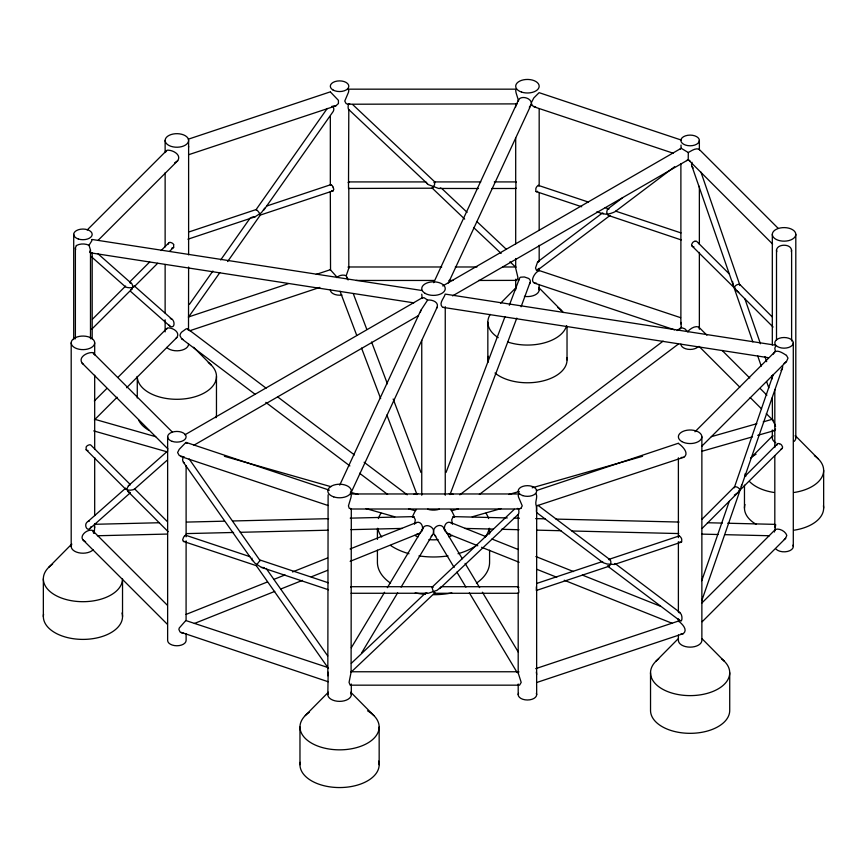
<?xml version="1.0" encoding="UTF-8"?>
<svg xmlns="http://www.w3.org/2000/svg" width="867" height="867" viewBox="0 0 867 867"><rect width="100%" height="100%" fill="white"/><g stroke="black" fill="none" stroke-linecap="round" stroke-linejoin="round"><path stroke-width="1.3" d="M732.539 281.417L733.395 285.687L736.419 290.38L773.082 327.032M125.347 488.479C126.994 490.863 131.546 490.31 134.136 489.432L167.06 460.312M134.483 488.771L134.136 489.432M327.824 694.586L328.17 672.174M188.616 267.036L188.507 329.85M188.616 140.454A11.748 6.784 0 0 1 171.005 146.328A11.748 6.784 0 0 1 171.005 134.58A11.748 6.784 0 0 1 188.616 140.454L188.616 254.855M778.219 228.379L699.051 149.211C695.572 147.758 691.378 150.836 688.311 152.538L688.214 159.658L772.616 244.06M328.116 494.84L327.824 675.772M681.007 145.071L681.126 148.387L679.966 149.254M680.194 328.961L681.18 327.574L681.061 322.394M168.393 244.104L168.718 242.955A3.338 2.157 53 0 1 171.005 242.619A3.338 2.514 35.7 0 1 173.66 244.537M776.93 445.15L777.569 443.72A3.338 2.167 53 0 1 779.444 443.752M94.687 523.69L94.536 528.989A5.321 0.564 -85.7 0 0 94.297 533.324M448.391 283.01L531.243 104.495C532.75 98.47 521.641 94.958 518.618 99.683L433.684 282.696M536.185 493.908C538.017 497.896 534.105 502.773 536.673 506.295L536.64 682.524L683.315 633.636C688.246 629.702 681.852 623.611 678.536 621.043M435.006 592.681L351.092 672.153L349.054 682.405L350.192 685.168L519.561 685.168L521.197 682.405L518.195 672.976L518.195 592.681C519.539 594.036 518.368 588.39 518.195 587.295L518.195 514.304M518.401 101.06L518.618 99.683M774.437 532.013L775.716 524.687M791.354 251.701C793.164 243.725 777.58 243.063 776.507 249.989L776.507 340.048M351.308 509.005L351.092 672.153L351.308 671.546M521.089 306.777L530.366 281.558A5.321 4.302 -12.8 0 0 528.545 278.415L524.394 276.974L520.666 277.191A5.321 3.446 53 0 0 519.214 279.835M350.658 493.583L437.304 306.885C438.669 301.673 431.603 299.559 427.626 300.069L420.874 310.278L339.734 485.13M531.428 102.588L533.758 98.004L539.101 92.661L681.224 140.042M75.386 338.834L75.386 247.864L76.394 245.534M76.404 245.534C80.132 243.443 85.172 243.508 89.008 245.253L90.493 250.075L89.648 252.156M348.805 109.513L348.501 188.453L432.741 188.204L434.562 184.649L434.8 181.918L352.641 104.506M348.588 188.497L348.805 187.901L348.805 268.196L346.193 275.749L348.101 279.965M702.042 528.491L737.763 492.77L740.786 488.088L741.664 485.011M739.952 285.449L700.959 172.143M349.704 103.639L348.436 103.921L348.111 106.652A8.432 2.634 -76.6 0 0 348.491 109.296L428.396 184.649L438.604 188.453L478.497 188.497M347.233 278.914L347.147 277.44M420.43 312.153L420.874 310.278M422.262 530.485C423.443 520.655 438.279 527.689 432.254 535.167L401.107 587.089M264.695 208.134L261.433 212.675L254.963 216.869L187.944 239.205M425.914 181.918L348.588 181.918L348.166 182.666M491.86 188.497L515.908 188.497L515.908 181.918L516.082 182.46M518.195 587.295L518.412 586.71L518.834 587.458M518.195 672.976L518.921 671.762L352.121 671.762M350.853 587.458L351.092 586.71L432.2 586.71L433.11 587.458M188.616 154.727L335.789 105.882L338.423 103.541L338.423 100.344L330.641 92.216M330.576 184.953L330.663 184.714A3.338 1.04 76.6 0 1 331.562 185.18M678.384 443.46C681.679 445.465 689.948 453.224 683.803 457.288L536.359 505.96L536.489 508.723A8.432 0.9 85.7 0 1 536.359 511.324L536.337 511.4M414.545 524.264L415.304 519.842L413.808 516.613L350.225 518.152M773.353 354.137C775.64 347.884 782.923 353.183 786.445 355.372M701.761 580.684L729.266 501.354M773.234 374.533L734.23 487.839M701.826 600.528L739.941 490.592C740.006 488.229 736.354 485.953 734.241 487.005L701.902 519.344M741.372 486.463L782.164 368.8M251.961 558.099L251.983 559.562L255.006 563.236L261.476 567.419L328.495 589.766M166.009 151.768L167.049 150.219C172.24 149.633 181.918 154.586 177.713 160.731L98.047 240.387M166.388 329.46L167.418 327.975C172.132 327.249 180.585 332.018 176.879 337.458L126.615 387.733M775.196 530.127L775.456 529.412C779.444 528.025 785.556 531.341 786.803 535.405L785.61 538.32L702.183 621.737M446.039 472.461L504.995 316.683M509.319 305.282L519.376 278.686M450.006 494.591L516.797 318.113M260.154 560.7L189.169 458.99M692.018 162.292L691.541 164.21A8.432 6.828 -12.8 0 0 692.516 167.298L693.21 167.981M346.193 275.749C343.343 274.362 338.878 275.251 336.84 277.624M538.244 268.922L536.586 270.569L535.513 268.022L537.605 261.921L602.522 212.935C604.7 215.612 611.788 213.412 615.039 211.711L674.667 166.702M440.729 587.295L437.109 590.297L428.396 593.245L351.092 593.277M775.553 429.057L774.578 430.531L773.288 430.498M91.1 526.54C88.109 533.899 82.56 524.297 88.022 521.468L125.682 488.154M263.806 210.107L333.036 111.691A8.432 5.462 53 0 0 333.817 108.874L333.156 106.283L331.617 106.446M328.17 681.744L180.054 631.989L178.884 629.453L179.263 627.99L186.08 620.241L186.112 540.878M185.798 620.534L328.116 667.59M529.531 284.051L530.16 282.826M421.405 531.807C424.353 528.306 421.535 520.699 416.507 522.487L350.127 548.963M531.243 104.495L529.303 107.237M437.304 306.885L436.524 308.403M169.899 251.051L173.66 247.29L173.66 244.602M184.378 457.017L183.284 456.844L182.623 459.423A8.432 5.462 -53 0 0 183.403 462.252L252.633 560.667M412.443 516.667L415.304 510.761L408.812 508.907M351.059 508.571L349.228 508.344L348.447 505.851L350.918 497.647L351.308 495.317L350.604 493.962L519.084 493.962L518.195 495.317L518.509 497.051L522.237 505.851L520.915 508.344M176.857 337.491L175.708 338.542M739.172 490.95L782.164 448.369L782.641 447.058L781.611 445.064A3.338 2.525 35.7 0 0 779.444 443.687M351.319 647.725L384.58 592.28M387.343 587.663L423.378 527.602M361.658 652.862L397.65 592.855M440.729 187.901L439.753 188.497M91.653 329.297L132.001 288.949L132.868 286.435L131.99 283.888L98.09 253.879M681.18 327.574L684.789 328.777L687.921 331.942M701.576 446.44L786.467 361.55L788.005 358.104L786.467 355.383M89.008 245.253L91.869 240.723L91.642 239.585M687.889 331.443C690.273 328.669 695.074 325.537 698.726 327.022L699.051 327.899M602.532 561.523L603.161 562.716L607.084 564.005L614.367 564.471L681.386 542.135M189.505 304.252L212.892 271.024M220.684 259.948L250.292 217.855M327.271 108.44L256.133 209.554L189.461 231.782M188.724 316.834L219.85 272.596M227.631 261.531L260.306 215.081L333.004 190.859L333.817 189.32L333.036 187.131M679.056 612.72C681.592 612.243 682.838 618.648 681.386 620.87L679.956 620.707L607.474 566.01C610.552 567.462 611.885 561.632 610.086 559.746L537.963 505.32M622.549 197.817L607.474 209.196L606.694 212.187L608.005 215.319L681.224 239.931M433.89 182.666L434.8 181.918L480.762 181.918M517.263 103.888L347.916 104.224L346.096 103.563L344.763 101.06L348.491 92.27L348.805 90.526L347.916 89.171L516.396 89.171L515.692 90.526L516.082 92.867L518.499 100.583M427.626 300.069L424.115 297.739L422.153 298.118L421.752 294.195M91.75 257.033L125.682 287.042C127.861 287.952 134.244 288.505 134.136 285.763M775.813 345.662L774.816 348.209L775.358 351.428M431.17 536.337L432.254 535.167M415.499 510.63L416.507 509.536M48.65 567.397L71.788 544.032M500.552 303.298L516.277 287.4M305.282 715.557L328.409 692.191M750.692 458.004L772.909 435.559M655.842 661.326L678.048 638.892M87.209 229.95L166.377 150.782M92.422 319.24L125.628 286.034M129.714 281.948L149.688 261.975M161.099 250.563L168.718 242.955M134.19 286.771L157.686 263.275M94.33 400.966L106.717 388.579M118.14 377.156L166.713 328.582M94.384 419.964L117.132 397.205M694.976 431.766L774.643 352.1M744.959 476.276L777.222 444.023M701.576 603.302L774.903 529.965M333.004 190.859L333.036 190.816A3.338 1.658 66.1 0 1 331.562 190.567M737.763 492.77L734.338 495.133M425.296 593.212L351.308 663.32M514.359 509.287L431.994 587.295L433.11 591.131L434.8 593.277L518.412 593.277M439.753 588.606L518.509 514.088A8.432 2.634 76.6 0 0 518.889 511.443L518.564 508.712L517.296 508.43M786.467 361.55L784.061 363.468M167.775 450.916L128.435 485.715L126.95 488.825L127.807 491.34L168.155 531.688M177.713 160.731L174.625 162.877M784.267 539.556L785.61 538.32M132.001 288.949L130.679 289.86M780.972 370.372L781.666 369.7A8.432 6.828 12.8 0 0 782.641 366.6L782.522 365.571M782.164 448.369L781.666 448.824A3.338 2.525 35.7 0 1 780.972 449.149M89.496 528.924L130.375 492.759M452.585 295.875L688.311 159.712L690.121 161.078M537.605 270.146L610.086 215.45L608.536 215.699M459.781 494.819L663.136 341.121M677.116 330.555L681.429 327.303M479.353 494.461L678.579 343.896M415.499 523.245L416.507 522.487M350.16 561.339L420.43 532.956M607.474 209.196L609.024 208.947L605.177 207.657M412.443 517.209L413.808 516.613M537.605 261.921L538.505 262.159M520.904 508.355L519.084 509.005L350.604 509.005M507.282 517.924L453.192 516.613L451.696 519.842L452.455 524.264M330.327 191.661L330.533 270.06M184.909 434.8L422.608 297.565M442.744 285.947L681.18 148.29L688.311 152.538M194.002 445.172L418.414 315.61M536.64 682.524L536.673 694.662M88.022 521.468L89.496 520.969M128.435 485.715L129.92 485.217M687.943 160.005L686.501 160.568M264.478 567.657L261.476 567.419M186.058 614.41L267.469 581.941M273.734 579.438L285.005 574.94M292.515 571.949L327.585 557.958M194.371 623.481L274.774 591.402M281.06 588.899L302.42 580.381M311.21 576.869L327.542 570.356M614.367 564.471L615.039 563.485L679.956 612.481M419.26 533.779L416.659 534.256M188.323 139.186L330.446 91.815M266.603 206.064L330.663 184.714M188.323 317.04L288.126 283.769M316.282 274.384L330.36 269.691M189.743 330.75L319.836 287.389M536.326 490.592L678.46 443.221M536.565 583.491L601.904 561.708M679.056 535.99L608.536 559.497L610.086 559.746M609.024 566.259L536.337 590.481L536.359 586.764M535.698 668.652L677.734 621.303M254.963 216.869L251.961 217.097M335.789 105.882L333.156 106.283M454.557 516.667L451.696 510.761L458.188 508.907M508.81 494.461L519.235 491.491M532.175 487.796L642.599 456.291M711.319 436.675L756.88 423.681M763.242 421.861L772.464 419.238A5.321 0.564 -85.7 0 1 772.67 420.365L774.578 423.79A5.321 2.644 66.1 0 1 775.553 426.586M472.222 516.808L501.104 508.571M701.902 451.273L752.513 436.827M757.704 435.342L774.578 430.531M683.803 457.288L681.159 457.505M683.315 633.636L681.029 633.799M772.313 397.682L772.464 419.238M775.369 345.174L445.194 294.097C444.207 298.194 438.279 303.342 442.528 307.254L443.676 307.384M536.532 283.249C527.927 283.336 535.383 271.089 539.176 270.959L539.176 268.271M478.562 280.453L516.808 280.377L517.946 277.613L515.692 268.196L515.692 258.529M535.741 107.085L532.522 105.839L531.428 103.455M330.327 269.702L337.035 277.169M183.284 456.844L179.263 455.5L177.594 452.531L179.241 449.323L185.993 442.365L329.395 490.169M183.403 633.159L181.301 632.834M94.525 524.297L159.463 522.736M186.524 522.086L224.401 521.175M232.519 520.98L328.582 518.672M97.364 535.752L167.494 534.061M186.372 533.606L233.581 532.468M240.322 532.305L327.986 530.203M350.907 529.65L402.158 528.415M494.277 181.918L515.908 181.918M441.737 266.982L348.079 266.982L348.805 268.196M455.283 266.982L476.948 266.982M502.687 266.982L514.879 266.982M356.153 280.453L434.172 280.453M448.965 280.453L453.007 280.453M441.086 586.71L518.412 586.71M266.104 388.167L187.478 328.734L186.102 328.896L181.702 332.072A5.321 4.01 -35.7 0 0 180.011 335.757L181.702 338.813L255.017 394.225M514.044 518.087L519.452 518.217M535.676 518.607L545.148 518.834M555.964 519.095L679.024 522.053M707.418 522.736L722.298 523.094M727.706 523.224L775.033 524.362M464.875 528.415L493.301 529.098M501.429 529.293L519.03 529.715M536.63 530.138L560.992 530.734M571.819 530.994L678.774 533.563M701.782 534.115L718.028 534.505M724.801 534.668L769.473 535.741M450.341 534.256L446.57 532.956M180.65 456.432L328.116 505.526M170.322 318.579C174.787 318.601 175.741 328.799 170.322 326.523L130.429 291.247M256.264 565.652L183.446 541.409L182.623 539.881L183.446 537.605A3.338 1.658 -66.1 0 1 184.877 535.665M129.898 492.369L127.807 491.34M92.043 239.465L422.218 290.543M90.287 252.796L413.787 302.843M443.449 307.438L768.281 357.681M453.192 516.613L454.557 517.209M129.898 282.826L131.372 283.314M735.01 288.559L692.018 245.979L691.541 244.667L692.57 242.673A3.338 2.525 -35.7 0 1 694.749 241.297M427.247 593.277L426.271 592.681M94.536 419.238L155.713 436.686M224.401 456.291L330.934 486.68M350.366 492.228L358.201 494.461M93.723 430.899L167.233 451.88M365.907 508.571L394.778 516.808M184.346 462.891L183.446 462.317M533.758 106.728L673.323 153.253M538.505 185.44L588.509 202.109M615.646 211.147L680.996 232.93M536.174 191.574L581.692 206.758M596.864 211.808L603.194 213.921M539.827 270.753L680.584 317.669M534.245 283.075L674.537 329.839M184.877 535.73A3.338 1.04 -76.6 0 1 185.776 535.264L249.837 556.625M328.268 582.765L260.306 560.115L256.144 565.436L328.495 668.5M485.65 536.51L450.493 522.487C445.465 520.699 442.647 528.306 445.595 531.807M182.872 339.333L181.702 338.813M491.925 539.014L518.293 549.537M535.871 556.549L573.542 571.57M582.331 575.081L660.188 606.131M447.74 533.779L477.804 545.766M481.564 547.272L519.149 562.26M536.695 569.261L556.744 577.249M564.254 580.251L672.001 623.232M85.616 541.702C76.881 538.028 86.245 528.783 92.401 530.366L167.385 605.264M516.223 280.453L515.692 279.239L515.692 289.806M185.874 442.614L187.034 443.405M738.792 292.342L736.419 290.38M450.493 522.487L451.501 523.245M536.5 512.44L602.522 562.271M277.949 397.119L354.43 454.915M364.118 462.241L407.208 494.808M265.79 402.375L349.878 465.926M359.588 473.263L387.614 494.439M172.154 431.885L92.769 352.609C87.578 352.035 77.9 356.976 82.105 363.121L167.949 448.965M729.223 273.885L696.613 241.329A3.338 2.167 -53 0 0 694.749 241.362M135.133 286.641L171.796 319.078M692.018 245.979L692.57 246.477A3.338 2.525 -35.7 0 0 693.947 246.846M259.526 214.583C261.91 216.111 256.231 208.178 256.285 210.139M83.514 364.422L82.105 363.121M170.322 326.523L169.13 325.125M441.704 188.432L467.096 212.339M476.85 221.54L506.144 249.132M464.69 219.113L431.994 187.901M473.555 227.468L501.126 253.446M509.991 261.801L515.908 267.361L515.692 266.765M772.291 316.954L739.941 284.604C737.828 283.552 734.186 285.828 734.241 288.202L752.859 341.891M699.279 327.574L706.898 335.193M722.135 350.431L749.76 378.045M760.229 388.524L766.894 395.189M699.008 346.345L739.768 387.115M750.193 397.541L761.573 408.921M766.309 413.657L772.952 420.289M125.628 489.161L86.147 449.691L86.147 446.993A3.338 2.514 -35.7 0 1 88.813 445.009A3.338 2.157 -53 0 1 91.1 445.345L130.104 484.35M135.133 489.378L167.396 521.631M82.961 539.881L167.331 624.251M795.212 435.559L818.35 458.936M538.591 287.4L561.718 310.776M427.247 183.826L426.271 182.514M702.205 638.892L724.411 661.326M193.579 347.244L211.158 365.007M350.723 692.191L373.85 715.557M462.317 558.76L443.622 527.602C439.146 521.555 429.967 529.574 434.746 535.167L454.135 567.484M450.493 509.536L451.501 510.63M434.746 535.167L435.83 536.337M266.147 568.416L327.715 655.918M679.956 620.707L679.316 619.471M465.091 563.377L479.624 587.609M482.388 592.226L518.39 652.244M456.909 572.112L465.904 587.111M469.372 592.887L517.144 672.532M515.908 188.497L515.692 187.901L515.692 243.876M348.588 181.918L348.805 182.514M351.092 586.71L351.308 587.295M443.622 527.602L444.738 530.485M772.334 419.27L772.714 420.343M93.105 530.972L93.538 533.129M353.378 293.902L366.795 329.362M371.596 342.021L387.408 383.821M393.163 399.015L420.961 472.461M340.037 291.247L356.76 335.442M361.539 348.079L380.656 398.592M386.877 415.011L416.984 494.569M93.441 353.172L93.799 354.159M744.926 298.963L760.446 343.744M764.878 356.543L766.656 361.658M771.532 375.725L772.421 378.283M692.018 166.399L732.81 284.073M757.725 355.947L761.269 366.177M766.591 381.513L768.812 387.907M538.775 185.971L538.71 185.711A3.338 1.04 -76.6 0 0 537.605 185.906A3.338 1.658 -66.1 0 0 535.849 188.507L535.849 191.26A3.338 1.658 -66.1 0 0 537.605 191.293M94.286 525.294L94.687 527.732M776.507 249.989L776.756 251.701M536.359 672.001L536.673 674.493M75.386 247.864L75.646 249.653M188.54 146.241L188.616 147.13M823.65 470.369L823.65 508.084M795.808 234.383A11.748 6.784 0 0 1 778.187 240.257A11.748 6.784 0 0 1 778.187 228.509A11.748 6.784 0 0 1 795.808 234.383L795.808 437.965M793.294 342.844A9.234 5.332 0 0 1 779.444 347.461A9.234 5.332 0 0 1 779.444 338.228A9.234 5.332 0 0 1 793.294 342.844L793.294 546.503M791.614 249.989L791.614 340.959M774.816 389.489L774.816 447.524M774.816 455.619L774.816 527.158M772.313 234.383L772.313 345.044M772.313 376.083L772.313 378.781M772.313 429.999L772.313 437.965M744.471 485.184L744.471 508.084M729.721 672.759L729.721 710.474A39.589 22.856 0 0 1 690.121 733.33A39.589 22.856 0 0 1 650.532 710.474L650.532 672.759M701.869 436.773L701.869 640.355A11.748 6.784 0 0 1 690.121 647.14A11.748 6.784 0 0 1 678.384 640.355L678.384 635.012M699.366 140.454A9.234 5.332 0 0 1 685.504 145.071A9.234 5.332 0 0 1 685.504 135.826A9.234 5.332 0 0 1 699.366 140.454L699.366 149.893M699.366 186.307L699.366 244.299M699.366 252.395L699.366 329.276M680.888 163.82L680.888 323.933M678.384 457.819L678.384 537.648M678.384 541.702L678.384 612.069M678.384 618.832L678.384 621.541M567.029 326.241L567.029 359.913M539.176 108.613L539.176 185.744M539.176 192.507L539.176 230.394M539.176 245.274L539.176 261.509M539.176 284.463L539.176 289.806M518.195 684.02L518.195 694.662M515.692 104.213L515.692 106.912M515.692 137.961L515.692 182.514M489.584 528.642L489.584 534.029M489.584 550.187L489.584 562.315A56.084 32.382 0 0 1 476.46 583.133M487.839 322.199L487.839 359.913M445.248 306.68L445.248 495.252M421.752 340.352L421.752 495.252M379.161 726.99L379.161 764.705M377.416 528.642L377.416 539.415M377.416 550.187L377.416 562.315A56.084 32.382 0 0 0 390.54 583.133M351.308 684.02L351.308 694.586M330.327 116.319L330.327 184.942M299.971 726.99L299.971 764.705M216.468 376.43L216.468 414.144A39.589 22.856 0 0 1 215.981 417.731M186.112 465.525L186.112 536.836M186.112 633.679L186.112 640.431A9.234 5.332 0 0 1 176.879 645.763A9.234 5.332 0 0 1 167.634 640.431L167.634 436.773M165.131 140.454L165.131 152.581M165.131 172.804L165.131 246.954M165.131 264.489L165.131 313.02M165.131 319.76L165.131 331.898M137.279 397.986L137.279 376.43A39.589 22.856 0 0 0 189.602 398.083A39.589 22.856 0 0 0 208.286 362.514M122.529 580.175L122.529 616.545M94.687 342.844A11.748 6.784 0 0 1 77.065 348.718A11.748 6.784 0 0 1 77.065 336.97A11.748 6.784 0 0 1 94.687 342.844L94.687 354.993M94.687 375.238L94.687 449.464M94.687 457.559L94.687 515.594M92.184 252.676L92.184 339.062M90.493 250.075L90.493 338.791M73.706 234.383L73.706 339.582M71.192 342.844L71.192 546.427M43.35 578.831L43.35 616.545M122.041 612.958A39.589 22.856 0 0 1 83.98 639.391A39.589 22.856 0 0 1 43.567 614.161M122.529 578.831A39.589 22.856 0 0 1 69.393 600.311A39.589 22.856 0 0 1 52.616 564.135M93.116 549.819A11.748 6.784 0 0 1 78.442 552.691A11.748 6.784 0 0 1 71.593 544.671M173.66 247.29A3.338 2.514 35.7 0 1 171.796 248.103M88.022 450.493A3.338 2.514 -35.7 0 1 86.147 449.691M148.875 430.314A39.589 22.856 0 0 1 138.633 420.062M188.616 344.036A11.748 6.784 0 0 1 179.913 350.582A11.748 6.784 0 0 1 166.702 347.418M187.478 328.734A5.321 1.658 -76.6 0 1 188.096 329.937M331.562 185.105A3.338 1.658 66.1 0 1 333.004 186.979M184.346 541.42A3.338 1.658 -66.1 0 1 183.446 541.409M452.162 535.372A26.389 15.238 0 0 1 449.008 536.922M438.084 539.599A26.389 15.238 0 0 1 428.916 539.599M417.992 536.922A26.389 15.238 0 0 1 414.838 535.372M439.374 509.211A11.748 6.784 0 0 1 427.626 509.211M489.237 528.22A56.084 32.382 0 0 1 485.314 536.987M476.46 545.419A56.084 32.382 0 0 1 458.025 553.72M448.011 555.877A56.084 32.382 0 0 1 418.989 555.877M408.975 553.72A56.084 32.382 0 0 1 390.54 545.419M381.686 536.987A56.084 32.382 0 0 1 377.763 528.22M378.391 518.564A56.084 32.382 0 0 1 381.003 513.199M413.906 494.255A56.084 32.382 0 0 1 417.71 493.529M449.29 493.529A56.084 32.382 0 0 1 453.094 494.255M485.997 513.199A56.084 32.382 0 0 1 488.609 518.564M451.826 592.92A56.084 32.382 0 0 1 433.5 594.697M425.513 594.361A56.084 32.382 0 0 1 415.174 592.92M367.565 710.832A39.589 22.856 0 0 1 368.367 742.672A39.589 22.856 0 0 1 313.247 744.059A39.589 22.856 0 0 1 309.248 712.295M378.673 761.128A39.589 22.856 0 0 1 340.612 787.55A39.589 22.856 0 0 1 300.188 762.321M350.918 692.831A11.748 6.784 0 0 1 339.571 701.37A11.748 6.784 0 0 1 328.225 692.831M341.956 295.029A9.234 5.332 0 0 1 330.327 289.881M566.53 325.786A39.589 22.856 0 0 1 507.639 341.999M498.254 337.653A39.589 22.856 0 0 1 490.223 314.396M557.752 307.503A39.589 22.856 0 0 1 563.312 312.543M566.812 357.529A39.589 22.856 0 0 1 541.29 381.328A39.589 22.856 0 0 1 494.992 373.027M488.056 362.308A39.589 22.856 0 0 1 488.327 356.337M538.775 288.05A11.748 6.784 0 0 1 524.394 296.351M536.359 693.286A9.234 5.332 0 0 1 527.429 699.994A9.234 5.332 0 0 1 518.509 693.286M679.956 541.842A3.338 1.658 66.1 0 0 681.711 541.821L681.711 539.122A3.338 1.658 66.1 0 0 679.956 536.456A3.338 1.04 76.6 0 0 678.85 536.261M721.539 658.844A39.589 22.856 0 0 1 716.879 689.612A39.589 22.856 0 0 1 663.374 689.612A39.589 22.856 0 0 1 658.714 658.844M698.13 346.778A9.234 5.332 0 0 1 687.737 349.26A9.234 5.332 0 0 1 680.888 344.112M814.384 455.674A39.589 22.856 0 0 1 794.302 492.445M773.808 492.445A39.589 22.856 0 0 1 749.771 481.792M745.815 476.286A39.589 22.856 0 0 1 744.959 473.946M751.624 457.256A39.589 22.856 0 0 1 756.067 454.2M823.433 505.699A39.589 22.856 0 0 1 794.302 530.16M756.067 524.242A39.589 22.856 0 0 1 744.959 504.496M795.407 436.209A11.748 6.784 0 0 1 794.226 441.357M775.748 442.755A11.748 6.784 0 0 1 772.714 436.209M792.98 545.115A9.234 5.332 0 0 1 787.594 551.434A9.234 5.332 0 0 1 776.063 549.169M78.323 238.999A9.234 5.332 0 0 0 92.184 234.383A9.234 5.332 0 0 0 78.323 229.766A9.234 5.332 0 0 0 78.323 238.999M172.251 441.39A9.234 5.332 0 0 0 186.112 436.773A9.234 5.332 0 0 0 172.251 432.156A9.234 5.332 0 0 0 172.251 441.39M425.198 293.404A11.748 6.784 0 0 0 444.847 290.369A11.748 6.784 0 0 0 430.455 282.057A11.748 6.784 0 0 0 425.198 293.404M333.697 496.878A11.748 6.784 0 0 0 351.308 491.004A11.748 6.784 0 0 0 333.697 485.13A11.748 6.784 0 0 0 333.697 496.878M333.036 89.995A9.234 5.332 0 0 0 348.491 87.6A9.234 5.332 0 0 0 337.176 81.064A9.234 5.332 0 0 0 333.036 89.995M521.555 92.086A11.748 6.784 0 0 0 539.176 86.223A11.748 6.784 0 0 0 521.555 80.349A11.748 6.784 0 0 0 521.555 92.086M522.812 495.621A9.234 5.332 0 0 0 536.673 491.004A9.234 5.332 0 0 0 522.812 486.387A9.234 5.332 0 0 0 522.812 495.621M681.82 441.574A11.748 6.784 0 0 0 701.468 438.529A11.748 6.784 0 0 0 687.087 430.227A11.748 6.784 0 0 0 681.82 441.574"/></g></svg>
